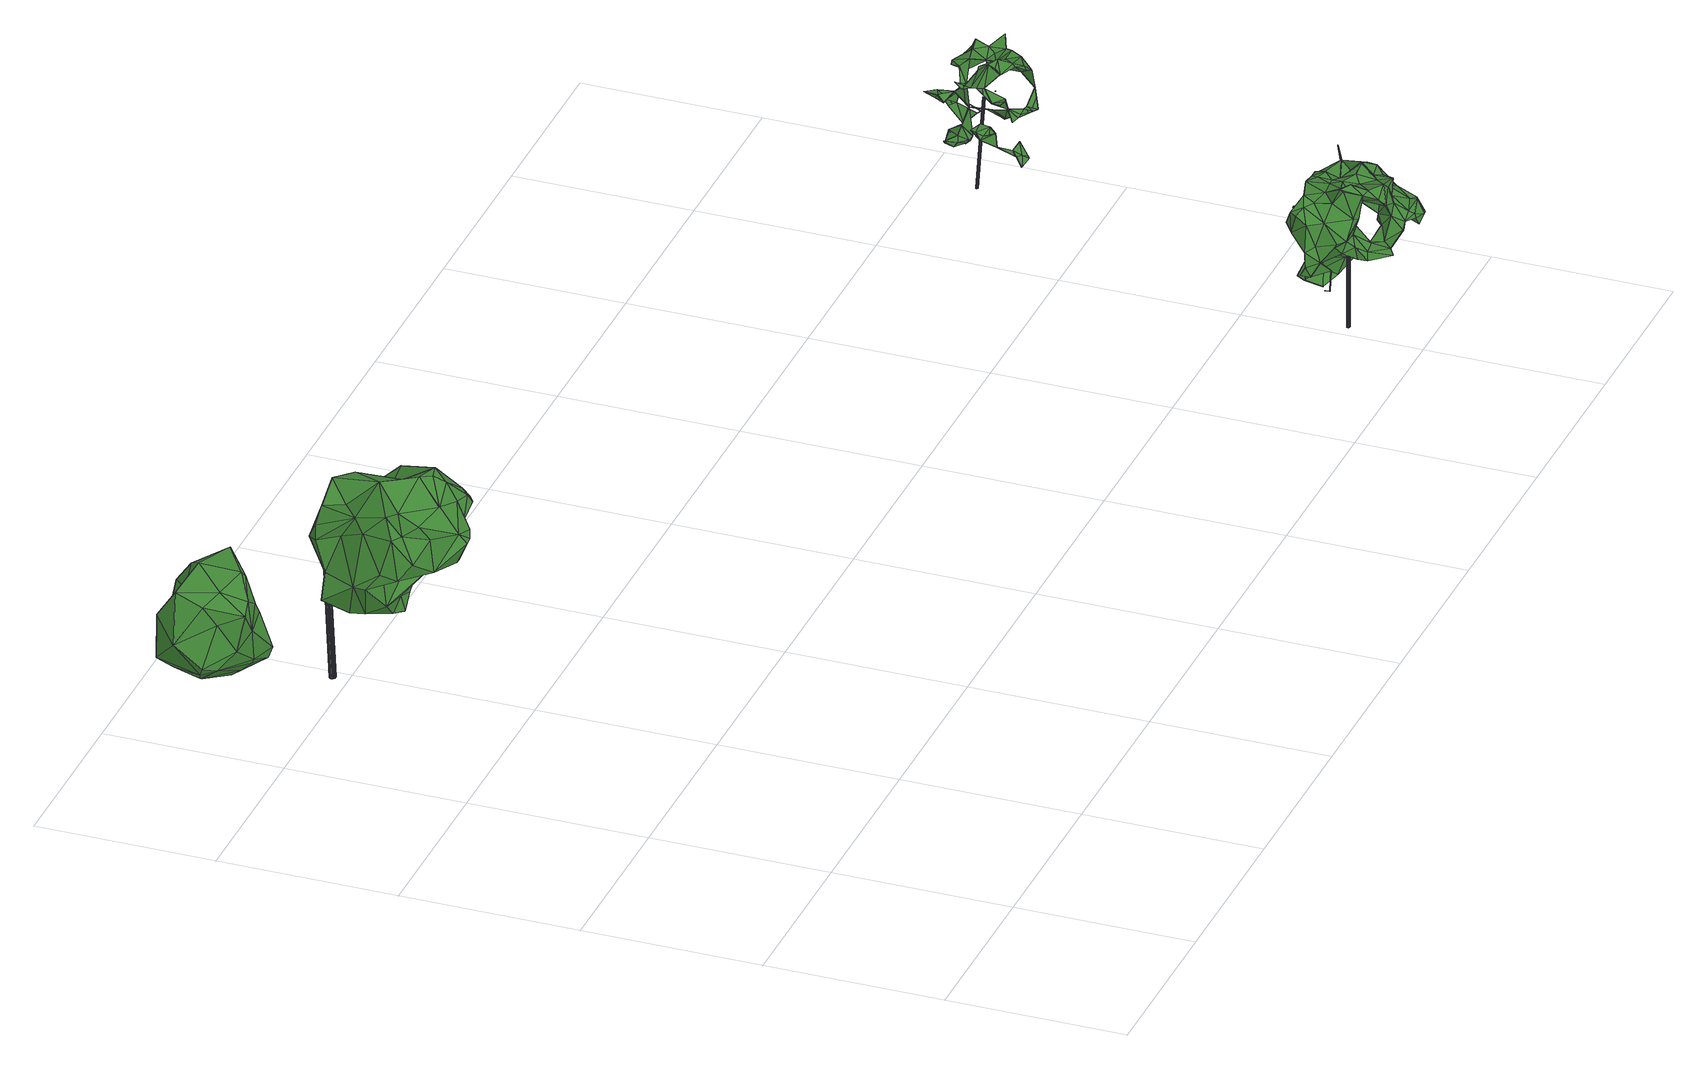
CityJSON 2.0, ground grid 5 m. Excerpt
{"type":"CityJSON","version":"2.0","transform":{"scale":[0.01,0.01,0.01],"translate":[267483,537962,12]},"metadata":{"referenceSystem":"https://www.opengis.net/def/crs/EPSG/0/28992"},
"CityObjects":{
"tree1":{"type":"SolitaryVegetationObject","attributes":{"gtid":545,"crown_width_m":6.35,"crown_median_z":15.93,"crown_r50_m":0.243,"crown_porosity":0.902,"trunk_H_m":3.21,"trunk_DBH_m":0.173,"trunk_radius_m":0.0864,"trunk_base_height_m":12.72,"original_gtid":"547"},"geometry":[{"type":"Solid","lod":"3","boundaries":[[[[0,1,2]],[[3,4,5]],[[6,7,8]],[[2,9,10]],[[11,12,13]],[[8,7,14]],[[15,16,17]],[[18,17,16]],[[7,6,19]],[[14,20,8]],[[21,22,23]],[[24,25,26]],[[27,28,29]],[[2,30,9]],[[31,9,32]],[[33,34,35]],[[36,37,38]],[[39,40,41]],[[11,13,42]],[[43,37,44]],[[45,19,6]],[[46,2,47]],[[48,2,46]],[[49,3,50]],[[51,52,28]],[[53,54,1]],[[47,1,54]],[[13,12,23]],[[55,56,57]],[[46,58,48]],[[2,1,47]],[[59,60,61]],[[18,62,63]],[[43,63,62]],[[25,42,64]],[[57,65,31]],[[14,65,20]],[[66,67,68]],[[56,20,65]],[[65,57,56]],[[18,69,70]],[[71,72,73]],[[38,49,36]],[[21,12,11]],[[8,20,56]],[[52,74,75]],[[52,75,76]],[[77,27,78]],[[24,79,80]],[[19,0,7]],[[81,82,83]],[[68,84,85]],[[3,85,84]],[[86,21,87]],[[82,88,83]],[[43,89,37]],[[41,40,90]],[[77,78,91]],[[43,62,89]],[[35,34,92]],[[13,93,94]],[[95,54,92]],[[96,97,89]],[[98,99,100]],[[101,102,103]],[[35,53,104]],[[105,106,107]],[[78,27,108]],[[94,64,42]],[[109,25,64]],[[107,110,105]],[[67,84,68]],[[44,73,43]],[[30,2,48]],[[111,5,4]],[[112,113,114]],[[112,115,116]],[[117,118,55]],[[119,104,120]],[[4,55,57]],[[121,42,24]],[[121,122,42]],[[9,30,48]],[[9,48,123]],[[123,48,58]],[[47,54,95]],[[81,124,82]],[[81,125,124]],[[126,41,87]],[[46,47,95]],[[40,39,127]],[[125,128,78]],[[91,78,128]],[[94,93,88]],[[129,22,21]],[[97,110,89]],[[29,130,25]],[[51,74,52]],[[109,64,94]],[[91,127,131]],[[27,29,132]],[[80,79,133]],[[108,27,132]],[[59,66,60]],[[122,87,11]],[[124,125,108]],[[108,125,78]],[[132,29,109]],[[29,25,109]],[[132,109,88]],[[83,88,93]],[[83,93,13]],[[74,131,75]],[[63,72,18]],[[13,94,42]],[[21,23,12]],[[102,34,103]],[[134,49,113]],[[134,113,116]],[[49,50,113]],[[92,54,35]],[[103,44,134]],[[101,103,134]],[[104,45,135]],[[53,1,136]],[[61,66,68]],[[100,137,105]],[[60,66,61]],[[3,5,50]],[[138,123,139]],[[140,102,101]],[[102,140,92]],[[92,140,95]],[[95,140,46]],[[88,82,132]],[[124,132,82]],[[124,108,132]],[[76,39,141]],[[13,23,83]],[[129,83,22]],[[129,81,83]],[[23,22,83]],[[52,25,130]],[[74,51,77]],[[27,77,51]],[[142,143,144]],[[145,143,142]],[[109,94,88]],[[105,137,146]],[[100,99,137]],[[45,53,136]],[[75,39,76]],[[131,39,75]],[[67,147,4]],[[98,148,99]],[[105,149,100]],[[130,29,28]],[[130,28,52]],[[35,104,33]],[[150,148,98]],[[14,31,65]],[[59,61,68]],[[77,131,74]],[[91,131,77]],[[76,26,52]],[[57,111,4]],[[96,151,97]],[[45,104,53]],[[116,101,134]],[[35,54,53]],[[144,152,142]],[[34,153,103]],[[3,84,4]],[[150,59,148]],[[6,152,135]],[[21,86,129]],[[44,103,71]],[[11,87,21]],[[18,72,69]],[[69,153,33]],[[97,151,149]],[[100,149,151]],[[42,25,24]],[[33,17,70]],[[33,70,69]],[[92,34,102]],[[126,122,121]],[[17,18,70]],[[127,39,131]],[[87,41,86]],[[91,128,127]],[[40,127,128]],[[122,126,87]],[[2,10,0]],[[7,0,10]],[[44,154,134]],[[73,72,63]],[[143,155,144]],[[105,97,149]],[[112,116,113]],[[44,71,73]],[[72,71,103]],[[14,10,31]],[[9,31,10]],[[104,135,120]],[[36,154,37]],[[146,106,105]],[[134,154,49]],[[49,154,36]],[[146,137,99]],[[86,90,129]],[[41,90,86]],[[76,141,133]],[[40,128,90]],[[128,125,90]],[[59,68,99]],[[38,3,49]],[[156,3,38]],[[156,38,106]],[[73,63,43]],[[123,115,139]],[[15,157,120]],[[98,155,150]],[[143,150,155]],[[46,115,58]],[[158,15,120]],[[159,160,116]],[[113,50,114]],[[136,1,0]],[[37,154,44]],[[45,0,19]],[[45,136,0]],[[126,121,161]],[[119,162,104]],[[33,104,162]],[[145,163,67]],[[67,4,84]],[[120,135,158]],[[152,158,135]],[[123,32,9]],[[8,118,6]],[[117,163,118]],[[24,26,79]],[[105,110,97]],[[119,120,157]],[[100,151,98]],[[68,85,99]],[[6,135,45]],[[96,16,164]],[[125,81,90]],[[129,90,81]],[[103,153,72]],[[69,72,153]],[[121,24,80]],[[121,80,161]],[[17,119,157]],[[15,17,157]],[[6,118,142]],[[6,142,152]],[[99,148,59]],[[56,118,8]],[[66,59,150]],[[144,165,152]],[[166,165,164]],[[152,165,166]],[[158,152,166]],[[38,37,167]],[[143,145,150]],[[158,16,15]],[[34,33,153]],[[118,163,142]],[[142,163,145]],[[118,56,55]],[[66,150,67]],[[145,67,150]],[[166,16,158]],[[166,164,16]],[[101,116,160]],[[51,28,27]],[[37,89,167]],[[165,144,155]],[[168,165,155]],[[14,7,10]],[[31,32,138]],[[31,138,57]],[[138,139,111]],[[146,99,85]],[[33,162,17]],[[119,17,162]],[[46,159,115]],[[116,115,159]],[[58,115,123]],[[161,141,41]],[[39,41,141]],[[67,169,147]],[[107,38,167]],[[38,107,106]],[[167,110,107]],[[167,89,110]],[[101,160,140]],[[46,140,160]],[[159,46,160]],[[117,169,163]],[[67,163,169]],[[170,171,112]],[[115,112,171]],[[117,55,169]],[[96,62,16]],[[18,16,62]],[[5,114,50]],[[170,114,5]],[[170,5,111]],[[170,112,114]],[[76,79,26]],[[52,26,25]],[[161,80,141]],[[141,80,133]],[[151,96,168]],[[164,168,96]],[[164,165,168]],[[168,155,151]],[[151,155,98]],[[32,123,138]],[[4,147,55]],[[55,147,169]],[[138,111,57]],[[76,133,79]],[[146,85,106]],[[106,85,156]],[[156,85,3]],[[42,172,11]],[[62,96,89]],[[122,172,42]],[[122,11,172]],[[126,161,41]],[[111,171,170]],[[115,171,139]],[[139,171,111]],[[173,174,175]],[[173,175,176]],[[176,175,177]],[[176,177,178]],[[175,174,179]],[[175,179,177]],[[177,179,180]],[[177,180,178]],[[179,174,181]],[[179,181,180]],[[180,181,182]],[[180,182,178]],[[181,174,183]],[[181,183,182]],[[182,183,184]],[[182,184,178]],[[183,174,185]],[[183,185,184]],[[184,185,186]],[[184,186,178]],[[185,174,187]],[[185,187,186]],[[186,187,188]],[[186,188,178]],[[187,174,189]],[[187,189,188]],[[188,189,190]],[[188,190,178]],[[189,174,191]],[[189,191,190]],[[190,191,192]],[[190,192,178]],[[191,174,193]],[[191,193,192]],[[192,193,194]],[[192,194,178]],[[193,174,195]],[[193,195,194]],[[194,195,196]],[[194,196,178]],[[195,174,197]],[[195,197,196]],[[196,197,198]],[[196,198,178]],[[197,174,199]],[[197,199,198]],[[198,199,200]],[[198,200,178]],[[199,174,201]],[[199,201,200]],[[200,201,202]],[[200,202,178]],[[201,174,203]],[[201,203,202]],[[202,203,204]],[[202,204,178]],[[203,174,205]],[[203,205,204]],[[204,205,206]],[[204,206,178]],[[205,174,207]],[[205,207,206]],[[206,207,208]],[[206,208,178]],[[207,174,209]],[[207,209,208]],[[208,209,210]],[[208,210,178]],[[209,174,211]],[[209,211,210]],[[210,211,212]],[[210,212,178]],[[211,174,213]],[[211,213,212]],[[212,213,214]],[[212,214,178]],[[213,174,215]],[[213,215,214]],[[214,215,216]],[[214,216,178]],[[215,174,217]],[[215,217,216]],[[216,217,218]],[[216,218,178]],[[217,174,219]],[[217,219,218]],[[218,219,220]],[[218,220,178]],[[219,174,221]],[[219,221,220]],[[220,221,222]],[[220,222,178]],[[221,174,173]],[[221,173,222]],[[222,173,176]],[[222,176,178]]]]}]},
"tree2":{"type":"SolitaryVegetationObject","attributes":{"gtid":612,"crown_width_m":3.33,"crown_median_z":16.33,"crown_r50_m":0.169,"crown_porosity":0.94,"trunk_H_m":3.18,"trunk_DBH_m":0.0846,"trunk_radius_m":0.0423,"trunk_base_height_m":13.15,"original_gtid":"614"},"geometry":[{"type":"Solid","lod":"3","boundaries":[[[[223,224,225]],[[226,227,228]],[[229,230,231]],[[232,233,234]],[[235,236,237]],[[238,239,240]],[[239,238,241]],[[242,243,244]],[[245,246,247]],[[248,249,250]],[[251,252,253]],[[254,255,248]],[[256,257,258]],[[259,260,261]],[[262,263,264]],[[265,266,237]],[[267,258,257]],[[239,241,268]],[[269,248,250]],[[270,271,272]],[[273,274,275]],[[231,276,277]],[[278,279,280]],[[281,280,279]],[[282,283,284]],[[285,286,245]],[[287,288,289]],[[290,291,292]],[[287,293,277]],[[294,285,245]],[[295,296,297]],[[239,298,240]],[[299,300,301]],[[302,303,304]],[[305,306,307]],[[308,309,271]],[[278,296,295]],[[270,310,271]],[[311,248,269]],[[312,313,314]],[[261,315,259]],[[316,317,318]],[[318,317,319]],[[320,321,274]],[[320,274,322]],[[323,324,325]],[[326,270,327]],[[300,299,328]],[[329,330,331]],[[332,251,253]],[[245,247,294]],[[261,294,315]],[[265,237,333]],[[334,335,336]],[[244,337,338]],[[339,340,341]],[[261,260,285]],[[294,261,285]],[[237,236,302]],[[236,262,255]],[[342,343,274]],[[315,294,247]],[[344,345,346]],[[347,348,331]],[[259,315,349]],[[240,298,350]],[[240,350,351]],[[352,353,354]],[[289,355,287]],[[244,356,345]],[[244,345,357]],[[358,359,360]],[[361,360,359]],[[285,362,286]],[[363,364,365]],[[298,366,350]],[[367,314,313]],[[368,308,310]],[[310,308,271]],[[369,333,370]],[[371,372,373]],[[374,375,376]],[[254,341,377]],[[316,378,331]],[[295,379,279]],[[295,279,278]],[[268,380,381]],[[268,381,239]],[[382,291,290]],[[259,349,383]],[[260,259,383]],[[240,351,384]],[[320,373,321]],[[336,365,385]],[[290,344,379]],[[351,350,386]],[[387,388,389]],[[340,390,341]],[[358,334,336]],[[391,392,393]],[[394,377,341]],[[320,273,373]],[[274,343,322]],[[395,326,327]],[[298,239,381]],[[283,396,352]],[[246,346,247]],[[344,346,246]],[[397,398,278]],[[399,378,238]],[[241,238,378]],[[321,373,400]],[[255,249,248]],[[401,402,332]],[[313,402,401]],[[229,231,277]],[[273,320,274]],[[305,386,347]],[[403,404,405]],[[281,279,379]],[[342,322,343]],[[256,325,257]],[[309,272,271]],[[382,379,295]],[[269,250,246]],[[399,306,347]],[[406,403,407]],[[254,311,341]],[[360,335,408]],[[409,335,360]],[[246,245,286]],[[367,410,411]],[[412,413,414]],[[345,344,357]],[[358,400,334]],[[247,346,315]],[[355,398,415]],[[293,355,415]],[[376,312,374]],[[314,390,312]],[[312,390,416]],[[327,410,401]],[[321,275,274]],[[415,417,293]],[[418,293,417]],[[264,363,228]],[[254,377,303]],[[232,419,420]],[[352,354,258]],[[256,258,354]],[[339,362,340]],[[227,421,262]],[[342,274,320]],[[342,320,322]],[[379,344,281]],[[338,243,422]],[[423,323,424]],[[425,424,323]],[[355,296,398]],[[283,282,396]],[[352,229,406]],[[388,426,427]],[[324,257,325]],[[328,299,428]],[[388,387,426]],[[403,429,407]],[[289,292,382]],[[289,290,292]],[[368,310,326]],[[326,310,270]],[[282,277,396]],[[430,231,230]],[[232,431,432]],[[286,269,246]],[[412,425,413]],[[258,229,352]],[[269,286,339]],[[277,293,418]],[[277,418,396]],[[406,433,284]],[[406,277,403]],[[273,275,408]],[[400,434,321]],[[373,372,400]],[[290,379,382]],[[387,397,280]],[[313,312,435]],[[283,352,406]],[[283,406,284]],[[229,277,406]],[[358,360,408]],[[436,303,377]],[[309,437,324]],[[360,437,308]],[[438,412,414]],[[292,380,439]],[[397,389,415]],[[287,355,293]],[[227,440,421]],[[413,325,354]],[[267,336,258]],[[318,441,442]],[[348,329,331]],[[408,391,393]],[[330,329,443]],[[330,443,223]],[[326,395,234]],[[440,444,421]],[[370,303,436]],[[430,230,364]],[[309,423,369]],[[244,338,431]],[[431,376,244]],[[428,405,328]],[[339,286,362]],[[264,288,364]],[[289,288,264]],[[396,353,352]],[[284,433,282]],[[408,335,391]],[[334,391,335]],[[366,386,350]],[[334,400,392]],[[281,246,445]],[[426,446,447]],[[327,270,410]],[[387,389,397]],[[236,438,262]],[[268,319,317]],[[381,380,225]],[[248,311,254]],[[241,378,319]],[[427,426,289]],[[290,289,426]],[[419,234,395]],[[402,419,395]],[[302,304,237]],[[311,269,339]],[[311,339,341]],[[258,336,385]],[[230,385,365]],[[250,249,448]],[[361,437,360]],[[292,225,380]],[[254,302,255]],[[236,255,302]],[[250,445,246]],[[319,316,372]],[[268,449,380]],[[372,316,450]],[[349,315,346]],[[349,346,345]],[[355,297,296]],[[331,378,399]],[[351,307,306]],[[374,312,416]],[[399,347,331]],[[306,305,347]],[[296,278,398]],[[397,415,398]],[[280,446,387]],[[407,282,433]],[[451,299,301]],[[407,429,277]],[[257,361,267]],[[234,419,232]],[[432,422,421]],[[338,422,432]],[[355,289,297]],[[326,233,368]],[[234,233,326]],[[318,450,316]],[[416,340,374]],[[420,431,232]],[[414,418,417]],[[414,417,438]],[[430,364,231]],[[402,313,435]],[[402,435,419]],[[281,445,280]],[[403,277,452]],[[277,429,452]],[[420,419,435]],[[448,453,262]],[[446,280,445]],[[420,376,431]],[[404,451,405]],[[225,292,223]],[[401,332,454]],[[319,372,441]],[[433,406,407]],[[451,428,299]],[[251,395,252]],[[455,348,347]],[[265,333,423]],[[388,263,262]],[[394,390,314]],[[395,327,252]],[[438,388,262]],[[250,447,446]],[[432,444,232]],[[253,252,327]],[[242,422,243]],[[340,362,374]],[[369,370,456]],[[270,456,410]],[[260,374,362]],[[278,280,397]],[[401,454,327]],[[308,437,309]],[[324,437,361]],[[316,457,317]],[[457,316,223]],[[223,291,457]],[[335,409,363]],[[364,363,264]],[[262,453,249]],[[370,436,456]],[[369,272,309]],[[456,272,369]],[[456,270,272]],[[281,344,246]],[[265,423,266]],[[446,445,250]],[[410,456,436]],[[251,332,395]],[[402,395,332]],[[237,266,235]],[[376,435,312]],[[420,435,376]],[[370,304,303]],[[344,447,357]],[[241,319,268]],[[421,448,262]],[[317,449,268]],[[381,225,458]],[[225,455,458]],[[381,366,298]],[[381,458,366]],[[448,242,357]],[[455,329,348]],[[262,249,255]],[[335,363,365]],[[335,365,336]],[[455,386,458]],[[382,439,291]],[[292,439,382]],[[366,458,386]],[[316,319,378]],[[410,436,411]],[[333,237,304]],[[333,304,370]],[[412,459,425]],[[235,425,459]],[[394,341,390]],[[411,394,367]],[[314,367,394]],[[408,434,358]],[[369,423,333]],[[226,228,460]],[[226,460,227]],[[238,384,399]],[[416,390,340]],[[227,262,264]],[[364,230,365]],[[236,412,438]],[[426,387,446]],[[323,423,324]],[[324,423,309]],[[443,225,224]],[[443,224,223]],[[407,277,282]],[[371,373,393]],[[393,392,372]],[[372,392,400]],[[393,450,371]],[[393,372,450]],[[408,393,273]],[[260,375,374]],[[383,375,260]],[[427,263,388]],[[345,356,349]],[[404,452,429]],[[403,452,404]],[[254,303,302]],[[267,361,359]],[[461,232,444]],[[461,444,233]],[[461,233,232]],[[257,324,361]],[[438,389,388]],[[338,432,431]],[[409,444,440]],[[432,421,444]],[[260,362,285]],[[258,385,229]],[[253,454,332]],[[441,318,319]],[[295,297,382]],[[382,297,289]],[[457,439,462]],[[380,462,439]],[[380,457,462]],[[363,460,228]],[[450,318,442]],[[227,460,440]],[[323,413,425]],[[292,291,223]],[[396,463,353]],[[418,463,396]],[[414,463,418]],[[353,463,413]],[[353,413,354]],[[414,413,463]],[[429,405,428]],[[403,405,429]],[[376,356,244]],[[375,356,376]],[[427,264,263]],[[337,243,338]],[[244,243,337]],[[349,356,383]],[[375,383,356]],[[448,447,250]],[[236,459,412]],[[236,235,459]],[[228,227,264]],[[327,454,253]],[[317,380,449]],[[317,457,380]],[[444,409,464]],[[444,464,233]],[[368,233,464]],[[360,464,409]],[[368,464,308]],[[308,464,360]],[[451,429,428]],[[404,429,451]],[[364,288,276]],[[364,276,231]],[[436,377,411]],[[394,411,377]],[[328,405,300]],[[300,405,301]],[[301,405,451]],[[357,447,448]],[[426,447,290]],[[344,290,447]],[[273,393,373]],[[264,427,289]],[[316,330,223]],[[225,443,455]],[[329,455,443]],[[321,434,275]],[[330,316,331]],[[275,434,408]],[[391,334,392]],[[358,434,400]],[[371,442,372]],[[441,372,442]],[[450,442,371]],[[256,354,325]],[[347,386,455]],[[267,359,336]],[[358,336,359]],[[440,460,409]],[[363,409,460]],[[230,229,385]],[[323,325,413]],[[351,386,307]],[[305,307,386]],[[357,242,244]],[[417,389,438]],[[417,415,389]],[[421,242,448]],[[422,242,421]],[[401,465,367]],[[401,367,313]],[[410,367,465]],[[410,465,401]],[[448,249,453]],[[423,424,266]],[[235,266,425]],[[425,266,424]],[[287,276,288]],[[277,276,287]],[[240,384,238]],[[306,384,351]],[[399,384,306]],[[291,439,457]],[[466,467,468]],[[466,468,469]],[[469,468,470]],[[469,470,471]],[[468,467,472]],[[468,472,470]],[[470,472,473]],[[470,473,471]],[[472,467,474]],[[472,474,473]],[[473,474,475]],[[473,475,471]],[[474,467,476]],[[474,476,475]],[[475,476,477]],[[475,477,471]],[[476,467,478]],[[476,478,477]],[[477,478,479]],[[477,479,471]],[[478,467,480]],[[478,480,479]],[[479,480,481]],[[479,481,471]],[[480,467,482]],[[480,482,481]],[[481,482,483]],[[481,483,471]],[[482,467,484]],[[482,484,483]],[[483,484,485]],[[483,485,471]],[[484,467,486]],[[484,486,485]],[[485,486,487]],[[485,487,471]],[[486,467,488]],[[486,488,487]],[[487,488,489]],[[487,489,471]],[[488,467,490]],[[488,490,489]],[[489,490,491]],[[489,491,471]],[[490,467,492]],[[490,492,491]],[[491,492,493]],[[491,493,471]],[[492,467,494]],[[492,494,493]],[[493,494,495]],[[493,495,471]],[[494,467,496]],[[494,496,495]],[[495,496,497]],[[495,497,471]],[[496,467,498]],[[496,498,497]],[[497,498,499]],[[497,499,471]],[[498,467,500]],[[498,500,499]],[[499,500,501]],[[499,501,471]],[[500,467,502]],[[500,502,501]],[[501,502,503]],[[501,503,471]],[[502,467,504]],[[502,504,503]],[[503,504,505]],[[503,505,471]],[[504,467,506]],[[504,506,505]],[[505,506,507]],[[505,507,471]],[[506,467,508]],[[506,508,507]],[[507,508,509]],[[507,509,471]],[[508,467,510]],[[508,510,509]],[[509,510,511]],[[509,511,471]],[[510,467,512]],[[510,512,511]],[[511,512,513]],[[511,513,471]],[[512,467,514]],[[512,514,513]],[[513,514,515]],[[513,515,471]],[[514,467,466]],[[514,466,515]],[[515,466,469]],[[515,469,471]]]]}]},
"tree3":{"type":"SolitaryVegetationObject","attributes":{"gtid":615,"crown_width_m":2.68,"crown_median_z":15.64,"crown_r50_m":0.148,"crown_porosity":0.955,"trunk_H_m":2.68,"trunk_DBH_m":0.059,"trunk_radius_m":0.0295,"trunk_base_height_m":12.96,"original_gtid":"617"},"geometry":[{"type":"MultiSurface","lod":"3","boundaries":[[[516,517,518]],[[519,520,521]],[[522,523,524]],[[525,526,527]],[[528,529,530]],[[531,532,533]],[[534,535,536]],[[537,538,539]],[[540,541,542]],[[529,543,530]],[[544,545,546]],[[527,547,548]],[[549,550,551]],[[552,553,549]],[[554,555,556]],[[557,558,559]],[[557,559,560]],[[561,562,563]],[[561,563,564]],[[557,530,558]],[[565,566,567]],[[568,569,570]],[[543,571,559]],[[572,540,573]],[[527,574,575]],[[574,576,577]],[[578,579,580]],[[529,571,543]],[[581,582,583]],[[584,585,586]],[[587,586,588]],[[540,572,527]],[[589,590,591]],[[526,547,540]],[[530,543,558]],[[537,592,538]],[[534,593,594]],[[595,596,597]],[[576,517,516]],[[576,516,598]],[[599,600,601]],[[599,601,602]],[[603,559,604]],[[533,605,606]],[[607,608,609]],[[606,531,533]],[[610,611,612]],[[613,614,615]],[[616,617,597]],[[618,619,620]],[[621,618,620]],[[618,621,619]],[[533,593,605]],[[622,623,624]],[[625,626,518]],[[627,539,538]],[[628,629,587]],[[630,631,579]],[[632,581,583]],[[560,633,634]],[[628,587,588]],[[530,634,528]],[[635,610,636]],[[527,575,525]],[[519,637,638]],[[639,640,575]],[[641,574,577]],[[560,634,557]],[[557,634,530]],[[642,641,614]],[[587,583,582]],[[581,632,643]],[[543,559,558]],[[560,559,603]],[[644,645,590]],[[572,547,527]],[[589,591,646]],[[575,642,639]],[[647,563,562]],[[519,521,517]],[[648,649,650]],[[651,629,628]],[[553,568,550]],[[604,652,653]],[[650,603,654]],[[655,610,635]],[[656,654,657]],[[656,658,659]],[[590,645,591]],[[574,660,576]],[[661,564,532]],[[650,662,648]],[[641,642,574]],[[663,571,528]],[[582,584,586]],[[626,625,521]],[[531,664,532]],[[589,646,665]],[[666,667,668]],[[669,668,667]],[[670,579,539]],[[671,552,672]],[[528,571,529]],[[673,664,674]],[[609,675,664]],[[609,664,531]],[[624,676,677]],[[677,613,615]],[[528,633,663]],[[634,633,528]],[[678,547,572]],[[679,617,616]],[[589,680,681]],[[574,642,575]],[[552,549,672]],[[542,573,540]],[[677,622,624]],[[682,583,683]],[[682,632,583]],[[532,684,661]],[[537,578,592]],[[626,637,518]],[[641,615,614]],[[685,655,635]],[[660,613,655]],[[660,655,685]],[[686,573,542]],[[638,687,688]],[[689,568,570]],[[550,690,551]],[[599,691,600]],[[525,574,548]],[[587,683,583]],[[652,649,658]],[[692,570,569]],[[669,568,668]],[[688,693,591]],[[688,572,693]],[[553,552,694]],[[606,695,531]],[[537,539,579]],[[579,578,537]],[[517,521,518]],[[536,535,591]],[[544,555,545]],[[550,549,553]],[[675,696,664]],[[607,611,697]],[[594,646,698]],[[541,699,565]],[[654,662,650]],[[700,540,547]],[[545,701,639]],[[639,546,640]],[[521,520,638]],[[638,637,521]],[[702,703,640]],[[581,704,582]],[[669,667,666]],[[669,666,569]],[[556,555,544]],[[544,554,556]],[[705,706,630]],[[705,707,706]],[[580,708,578]],[[709,701,545]],[[542,600,691]],[[630,693,631]],[[584,704,702]],[[656,659,710]],[[695,609,531]],[[518,521,625]],[[549,551,672]],[[711,643,712]],[[642,713,703]],[[639,642,703]],[[694,666,553]],[[651,704,712]],[[597,698,595]],[[675,609,608]],[[595,698,646]],[[658,656,714]],[[603,715,560]],[[560,715,716]],[[604,654,603]],[[574,614,660]],[[626,521,637]],[[649,652,650]],[[715,650,652]],[[580,590,717]],[[661,684,673]],[[718,719,720]],[[559,716,604]],[[698,721,594]],[[688,519,638]],[[550,568,524]],[[550,524,522]],[[722,723,671]],[[649,648,658]],[[601,600,699]],[[716,715,604]],[[612,607,724]],[[697,608,607]],[[542,691,686]],[[609,725,607]],[[587,629,683]],[[629,682,683]],[[726,591,535]],[[726,535,519]],[[726,519,591]],[[545,727,728]],[[644,590,729]],[[619,621,620]],[[647,722,563]],[[592,551,690]],[[729,579,631]],[[722,647,723]],[[534,721,535]],[[698,535,721]],[[534,594,721]],[[519,517,637]],[[644,692,730]],[[659,658,648]],[[695,696,609]],[[701,546,639]],[[581,643,711]],[[722,671,672]],[[612,731,732]],[[678,733,734]],[[540,527,526]],[[575,640,713]],[[601,700,735]],[[546,639,703]],[[519,688,591]],[[545,639,546]],[[720,736,718]],[[720,737,736]],[[719,718,736]],[[678,734,547]],[[657,654,653]],[[604,653,654]],[[523,555,554]],[[578,708,592]],[[551,592,708]],[[725,609,696]],[[593,534,605]],[[534,536,605]],[[644,738,739]],[[730,738,644]],[[695,664,696]],[[695,674,664]],[[730,740,738]],[[628,741,742]],[[516,732,743]],[[677,615,622]],[[622,615,641]],[[736,720,719]],[[569,694,671]],[[671,694,552]],[[702,742,741]],[[702,640,742]],[[616,596,744]],[[597,596,616]],[[657,714,656]],[[692,644,570]],[[612,732,610]],[[725,598,731]],[[641,623,622]],[[614,613,660]],[[527,548,574]],[[674,695,745]],[[717,672,708]],[[551,708,672]],[[526,548,547]],[[546,702,704]],[[633,716,663]],[[602,601,735]],[[571,716,559]],[[663,716,571]],[[560,716,633]],[[717,708,580]],[[703,713,640]],[[595,746,693]],[[591,693,746]],[[733,670,573]],[[677,623,641]],[[624,623,676]],[[623,677,676]],[[689,627,568]],[[568,627,524]],[[644,627,689]],[[570,644,689]],[[555,727,545]],[[637,517,747]],[[747,518,637]],[[636,732,747]],[[613,677,577]],[[523,728,524]],[[536,739,745]],[[536,745,695]],[[584,582,704]],[[598,748,655]],[[598,655,576]],[[579,729,580]],[[741,588,585]],[[586,585,588]],[[525,575,713]],[[574,525,614]],[[614,525,713]],[[729,631,539]],[[732,731,743]],[[711,712,704]],[[715,652,604]],[[651,548,526]],[[651,525,548]],[[651,628,525]],[[693,596,595]],[[564,749,532]],[[651,526,742]],[[526,525,742]],[[564,681,749]],[[740,745,739]],[[638,597,617]],[[646,746,595]],[[682,643,632]],[[664,684,532]],[[628,742,525]],[[524,728,522]],[[627,538,524]],[[688,687,572]],[[699,566,565]],[[554,709,545]],[[554,545,523]],[[699,600,750]],[[699,750,566]],[[600,542,750]],[[709,554,544]],[[566,750,567]],[[542,567,750]],[[523,545,728]],[[519,535,520]],[[612,611,607]],[[738,740,739]],[[640,546,742]],[[536,591,739]],[[562,723,647]],[[674,740,730]],[[590,589,681]],[[699,541,601]],[[700,601,541]],[[700,541,540]],[[565,567,541]],[[541,567,542]],[[591,645,739]],[[597,751,698]],[[520,698,751]],[[650,715,603]],[[568,669,569]],[[705,678,572]],[[642,614,713]],[[712,643,682]],[[747,635,636]],[[747,685,635]],[[703,702,546]],[[740,674,745]],[[655,748,697]],[[731,598,743]],[[704,651,742]],[[564,673,561]],[[564,661,673]],[[598,725,748]],[[747,516,518]],[[524,690,550]],[[538,690,524]],[[516,743,598]],[[659,662,710]],[[656,662,654]],[[710,662,656]],[[648,662,659]],[[580,729,590]],[[572,573,670]],[[741,628,588]],[[636,610,732]],[[576,660,747]],[[576,747,517]],[[728,727,522]],[[685,747,660]],[[607,725,731]],[[705,687,638]],[[607,731,724]],[[612,724,731]],[[563,752,681]],[[749,665,594]],[[700,547,735]],[[675,608,696]],[[520,751,638]],[[638,751,597]],[[670,539,631]],[[670,631,572]],[[693,572,631]],[[722,717,590]],[[672,717,722]],[[747,732,516]],[[694,569,666]],[[553,666,668]],[[568,553,668]],[[651,712,629]],[[629,712,682]],[[613,577,655]],[[587,582,586]],[[655,577,576]],[[641,577,677]],[[671,723,569]],[[705,572,687]],[[674,730,561]],[[674,561,673]],[[692,561,730]],[[564,563,681]],[[665,680,589]],[[749,680,665]],[[681,680,749]],[[678,705,733]],[[630,733,705]],[[646,594,665]],[[630,670,733]],[[630,579,670]],[[749,593,532]],[[749,594,593]],[[533,532,593]],[[695,605,536]],[[606,605,695]],[[538,592,690]],[[569,723,692]],[[733,573,734]],[[547,734,735]],[[734,691,599]],[[544,546,709]],[[701,709,546]],[[520,535,698]],[[561,723,562]],[[705,638,707]],[[692,723,561]],[[664,673,684]],[[696,748,725]],[[608,697,748]],[[696,608,748]],[[591,746,646]],[[734,599,602]],[[602,735,734]],[[653,658,714]],[[653,714,657]],[[523,727,555]],[[522,727,523]],[[739,645,644]],[[590,681,752]],[[590,752,722]],[[563,722,752]],[[644,729,539]],[[644,539,627]],[[652,658,653]],[[584,702,585]],[[711,704,581]],[[741,585,702]],[[691,573,686]],[[693,706,596]],[[693,630,706]],[[691,734,573]],[[707,679,706]],[[706,679,616]],[[744,596,706]],[[697,611,655]],[[616,744,706]],[[655,611,610]],[[707,617,679]],[[638,617,707]],[[742,546,704]],[[753,754,755]],[[753,755,756]],[[756,755,757]],[[756,757,758]],[[755,754,759]],[[755,759,757]],[[757,759,760]],[[757,760,758]],[[759,754,761]],[[759,761,760]],[[760,761,762]],[[760,762,758]],[[761,754,763]],[[761,763,762]],[[762,763,764]],[[762,764,758]],[[763,754,765]],[[763,765,764]],[[764,765,766]],[[764,766,758]],[[765,754,767]],[[765,767,766]],[[766,767,768]],[[766,768,758]],[[768,767,769]],[[768,769,758]],[[767,754,770]],[[767,770,769]],[[769,770,771]],[[769,771,758]],[[770,754,772]],[[770,772,771]],[[771,772,773]],[[771,773,758]],[[772,754,774]],[[772,774,773]],[[773,774,775]],[[773,775,758]],[[775,774,776]],[[775,776,758]],[[774,754,777]],[[774,777,776]],[[776,777,778]],[[776,778,758]],[[777,754,779]],[[777,779,778]],[[778,779,780]],[[778,780,758]],[[779,754,781]],[[779,781,780]],[[780,781,782]],[[780,782,758]],[[781,754,783]],[[781,783,782]],[[782,783,784]],[[782,784,758]],[[783,754,785]],[[783,785,784]],[[784,785,786]],[[784,786,758]],[[785,754,787]],[[785,787,786]],[[786,787,788]],[[786,788,758]],[[787,754,753]],[[787,753,788]],[[788,753,756]],[[788,756,758]]]}]}
},
"vertices":[
[650,1817,531],[548,1836,522],[620,1754,478],[670,1915,281],[750,1935,314],[671,1913,281],[744,1864,586],[719,1825,565],[799,1811,506],[685,1747,458],[719,1795,513],[226,2240,183],[207,2222,191],[118,2269,218],[776,1787,503],[587,2062,577],[549,2026,475],[504,2086,560],[481,2111,477],[703,1855,585],[790,1786,491],[252,2138,235],[203,2164,241],[198,2191,217],[303,2339,283],[200,2383,300],[280,2355,384],[82,2330,483],[145,2364,414],[98,2386,398],[634,1729,463],[711,1772,469],[686,1788,446],[455,1976,573],[434,1947,543],[440,1886,602],[494,1963,290],[480,2005,316],[559,1953,305],[316,2253,439],[228,2165,404],[278,2172,351],[221,2365,221],[452,2041,347],[462,1993,282],[669,1880,597],[502,1777,425],[500,1787,522],[628,1733,450],[570,1920,237],[604,1895,228],[151,2329,459],[224,2380,433],[543,1891,554],[438,1841,554],[807,1868,402],[821,1841,441],[783,1845,396],[635,1763,384],[870,2092,270],[874,2089,264],[873,2089,262],[524,2059,423],[440,2053,404],[100,2374,264],[787,1778,479],[845,2055,281],[796,2026,327],[813,2052,285],[430,2074,501],[467,2088,522],[402,2048,341],[438,2052,404],[404,2049,339],[215,2335,497],[278,2346,456],[285,2355,445],[182,2303,522],[127,2225,481],[333,2371,376],[327,2351,364],[119,2175,318],[51,2244,288],[83,2213,273],[745,1953,314],[721,2013,323],[248,2124,272],[302,2185,231],[68,2256,259],[550,2056,399],[171,2151,356],[204,2194,506],[420,1863,545],[108,2271,224],[105,2342,246],[432,1809,479],[590,2063,393],[608,2107,341],[702,2121,357],[757,2096,323],[660,2150,332],[405,1929,396],[408,1891,445],[405,1962,396],[571,1953,620],[623,2113,312],[663,2039,324],[629,2061,342],[80,2254,454],[81,2381,279],[608,2105,339],[680,1889,318],[589,1901,281],[568,1913,238],[603,1894,230],[601,1830,366],[488,1901,304],[711,1942,439],[804,1949,494],[571,2082,607],[613,2034,610],[302,2337,284],[333,2265,210],[650,1765,382],[93,2219,400],[126,2154,423],[334,2234,278],[211,2184,492],[168,2161,443],[201,2157,254],[146,2364,412],[284,2255,523],[30,2315,357],[334,2369,377],[472,1955,281],[661,1923,584],[649,1819,529],[653,2134,322],[702,1824,431],[655,1798,383],[413,1845,434],[293,2299,389],[806,1981,533],[826,2044,463],[779,2044,484],[829,2038,462],[689,2066,324],[736,1973,334],[758,2097,325],[622,2119,333],[778,2079,344],[686,2117,358],[720,1981,511],[458,2015,510],[476,1979,281],[719,2081,375],[670,2026,334],[571,2082,605],[604,2027,569],[582,1879,388],[479,1908,396],[293,2301,328],[529,2028,561],[828,2010,461],[591,2038,408],[731,2032,451],[635,1965,481],[561,2002,368],[700,2083,368],[710,1969,393],[623,1889,276],[619,1872,329],[227,2278,267],[484,2045,72],[475,2045,72],[483,2047,72],[478,2058,393],[478,2060,393],[469,2058,393],[483,2049,72],[477,2062,393],[481,2051,72],[476,2064,393],[480,2052,72],[474,2066,393],[478,2053,72],[472,2066,393],[475,2054,72],[470,2067,393],[473,2053,72],[467,2067,392],[471,2053,72],[465,2066,392],[469,2051,72],[463,2065,392],[468,2050,72],[462,2063,393],[467,2048,72],[461,2061,393],[466,2045,72],[461,2059,393],[467,2043,72],[461,2056,393],[467,2041,72],[462,2054,393],[469,2039,72],[463,2052,393],[470,2038,72],[465,2051,393],[472,2037,72],[467,2050,393],[475,2036,72],[469,2050,393],[477,2037,72],[471,2050,393],[479,2037,72],[473,2051,393],[481,2039,72],[475,2052,393],[482,2040,72],[477,2054,393],[483,2042,72],[477,2056,393],
[3013,185,333],[3021,196,323],[3013,216,298],[2915,216,512],[2962,177,516],[2903,212,468],[2851,262,404],[2874,273,470],[2858,241,411],[3085,233,438],[3072,275,475],[3096,276,464],[2897,188,569],[2938,142,537],[2931,172,569],[2994,271,265],[3013,237,242],[2984,267,222],[3019,265,293],[3018,128,445],[3050,106,484],[3087,117,438],[3044,38,449],[3003,50,445],[3042,35,436],[2976,92,498],[2976,94,497],[3001,87,455],[3145,288,543],[3135,284,549],[3135,284,551],[3010,111,538],[2967,108,517],[2857,295,489],[2874,317,488],[2871,312,430],[3101,40,412],[3124,63,448],[3090,27,431],[2978,166,499],[2951,165,438],[2923,192,441],[2929,192,546],[2899,189,569],[2909,340,434],[3034,228,286],[3029,91,477],[3036,280,528],[3010,309,523],[3002,289,529],[3020,343,391],[3030,356,389],[3019,343,391],[2863,184,426],[2830,217,382],[2918,50,390],[2938,65,395],[2938,65,397],[2988,48,427],[2813,238,344],[2822,256,364],[2820,269,339],[3100,53,458],[3037,53,456],[2852,167,409],[2885,178,429],[2920,165,383],[2981,135,366],[3004,164,334],[3004,164,332],[2852,166,408],[3079,25,432],[2948,98,379],[2899,113,371],[2929,137,388],[2984,265,221],[2875,221,272],[2875,222,273],[2876,221,273],[2968,138,538],[3019,180,520],[2962,195,536],[2920,312,274],[2920,314,274],[2920,313,273],[3010,310,510],[2953,304,539],[3051,314,512],[3035,108,518],[3126,173,521],[3120,197,527],[3107,165,532],[3059,32,410],[2987,255,333],[3022,197,324],[3061,242,364],[3011,254,318],[3030,356,388],[3002,343,382],[3049,375,394],[2908,263,509],[2905,291,526],[2885,283,504],[3062,309,507],[3102,262,530],[2874,221,273],[2939,247,327],[2976,254,333],[2952,282,335],[3146,287,543],[2954,208,538],[2957,309,430],[2964,288,456],[2918,305,432],[3063,116,501],[3070,178,472],[3050,104,485],[3063,115,502],[3054,102,535],[3051,374,394],[3050,373,397],[2999,97,403],[3052,123,409],[3059,88,434],[2947,304,301],[2938,248,327],[3087,97,415],[2952,255,234],[2948,306,246],[2834,262,400],[2856,241,411],[2849,263,473],[2890,137,376],[3089,117,438],[3038,139,411],[2957,311,430],[2918,306,432],[2965,293,456],[2903,301,461],[3099,73,455],[2916,243,479],[2894,216,446],[2903,290,461],[2952,255,236],[3074,197,553],[3045,311,502],[2984,249,528],[2981,213,542],[3045,268,380],[3045,267,379],[3006,341,381],[3120,117,474],[3115,105,453],[3113,150,461],[3044,142,527],[2981,271,302],[2989,87,367],[3036,197,294],[3012,236,242],[2981,134,365],[3118,88,442],[2949,305,247],[2871,310,430],[2948,304,247],[2944,120,398],[2951,164,437],[2909,157,436],[3095,145,514],[2986,310,415],[2990,311,391],[2991,312,391],[3063,158,528],[3115,264,491],[2829,218,382],[2910,118,391],[2899,113,372],[2949,305,301],[2990,312,390],[3102,260,530],[3116,263,491],[2863,201,344],[2864,200,344],[2870,206,278],[2824,256,364],[2815,238,344],[2987,311,415],[2986,251,465],[3038,241,514],[3063,193,555],[2914,159,477],[2880,226,470],[2865,159,439],[2880,140,416],[3095,145,512],[2865,158,438],[2817,172,443],[3125,245,461],[3110,205,491],[2995,186,492],[3030,146,493],[2926,240,535],[2914,217,513],[2913,216,513],[2956,128,394],[2951,165,436],[2869,206,277],[2862,200,344],[2893,216,448],[3070,178,470],[3045,198,443],[2821,268,339],[2986,312,415],[3111,205,492],[3039,197,536],[2949,286,491],[2915,144,482],[3005,164,333],[2987,211,505],[3062,242,363],[3062,242,365],[2976,253,331],[3042,224,496],[2987,49,428],[2962,92,399],[3010,116,418],[3016,128,445],[3036,198,294],[3045,266,380],[2870,205,277],[2863,200,345],[3017,126,507],[3135,283,550],[2981,269,302],[2999,248,530],[3017,184,339],[2994,269,265],[2929,192,544],[2936,236,510],[3054,251,501],[3015,185,333],[2855,182,429],[3014,272,493],[3079,210,500],[2979,195,115],[2975,195,115],[2979,196,115],[2986,198,433],[2986,199,433],[2982,198,433],[2979,197,115],[2986,200,433],[2978,198,115],[2985,201,433],[2977,199,115],[2984,201,433],[2976,199,115],[2983,202,433],[2975,199,115],[2982,202,433],[2974,199,115],[2981,202,433],[2973,199,115],[2980,201,433],[2972,198,115],[2979,201,433],[2971,197,115],[2978,200,433],[2971,196,115],[2978,199,433],[2971,195,115],[2978,198,433],[2971,194,115],[2978,197,433],[2971,193,115],[2978,196,433],[2972,192,115],[2979,195,433],[2973,191,115],[2980,194,433],[2974,191,115],[2981,194,433],[2975,191,115],[2982,193,433],[2976,191,115],[2983,194,433],[2977,191,115],[2984,194,433],[2978,192,115],[2985,195,433],[2979,193,115],[2986,196,433],[2979,194,115],[2986,197,433],
[3303,1251,364],[3301,1259,394],[3282,1251,399],[3286,1311,422],[3286,1311,423],[3259,1280,399],[3391,1413,348],[3390,1413,348],[3396,1412,382],[3306,1359,345],[3306,1360,346],[3306,1359,347],[3297,1195,241],[3287,1187,239],[3287,1188,238],[3353,1205,462],[3392,1249,472],[3338,1220,480],[3307,1273,459],[3307,1274,459],[3348,1268,454],[3346,1423,438],[3380,1389,417],[3354,1385,425],[3314,1402,380],[3311,1449,375],[3311,1449,377],[3249,1192,233],[3343,1430,315],[3355,1412,322],[3339,1388,272],[3312,1402,380],[3305,1359,346],[3444,1403,444],[3419,1428,417],[3408,1394,450],[3451,1391,446],[3459,1417,421],[3368,1451,317],[3368,1451,316],[3368,1451,315],[3265,1206,247],[3249,1193,232],[3253,1210,258],[3271,1226,262],[3422,1301,468],[3459,1318,486],[3421,1301,468],[3411,1281,473],[3318,1470,362],[3318,1471,363],[3318,1470,363],[3439,1405,405],[3464,1369,429],[3436,1365,430],[3273,1201,252],[3299,1363,416],[3313,1402,380],[3339,1308,331],[3348,1331,323],[3322,1261,349],[3345,1275,309],[3351,1423,448],[3335,1398,445],[3348,1373,465],[3245,1403,263],[3254,1379,268],[3242,1378,258],[3300,1367,238],[3303,1355,250],[3300,1366,237],[3261,1351,266],[3302,1354,250],[3379,1321,448],[3384,1342,447],[3350,1314,436],[3358,1426,439],[3337,1251,481],[3328,1289,491],[3304,1335,461],[3262,1355,435],[3251,1334,439],[3333,1218,355],[3273,1434,384],[3279,1474,384],[3278,1443,372],[3266,1414,369],[3230,1255,289],[3230,1254,290],[3332,1242,475],[3337,1214,470],[3349,1186,352],[3386,1208,390],[3385,1208,391],[3314,1221,346],[3333,1218,354],[3324,1190,358],[3345,1275,308],[3339,1308,330],[3376,1288,285],[3241,1354,436],[3251,1335,438],[3413,1327,340],[3413,1328,341],[3413,1327,341],[3412,1327,341],[3377,1288,284],[3388,1252,302],[3387,1252,301],[3246,1251,406],[3246,1251,405],[3380,1388,417],[3275,1338,281],[3259,1342,277],[3285,1374,417],[3299,1364,416],[3236,1403,273],[3303,1220,272],[3296,1195,240],[3287,1234,336],[3287,1233,336],[3259,1280,397],[3274,1327,426],[3355,1355,302],[3354,1355,302],[3377,1288,286],[3349,1331,323],[3238,1403,273],[3384,1342,446],[3361,1321,426],[3311,1335,470],[3459,1318,488],[3246,1306,339],[3240,1277,339],[3220,1288,320],[3285,1372,300],[3230,1259,330],[3230,1258,330],[3203,1290,318],[3321,1237,338],[3213,1306,333],[3202,1290,319],[3240,1277,340],[3246,1306,340],[3321,1261,348],[3413,1267,457],[3220,1323,332],[3304,1220,273],[3377,1242,436],[3333,1289,471],[3487,1372,396],[3488,1372,396],[3487,1372,395],[3486,1372,396],[3293,1378,411],[3460,1372,440],[3421,1384,480],[3421,1273,445],[3420,1273,444],[3387,1208,391],[3387,1252,302],[3377,1259,306],[3292,1378,410],[3242,1354,436],[3368,1299,446],[3381,1313,452],[3244,1368,273],[3244,1368,272],[3412,1267,457],[3305,1247,347],[3296,1430,377],[3295,1359,420],[3294,1331,423],[3408,1393,449],[3381,1392,425],[3274,1434,385],[3432,1339,445],[3295,1359,422],[3465,1370,429],[3377,1243,436],[3386,1209,391],[3342,1214,356],[3302,1305,486],[3303,1471,363],[3296,1430,375],[3354,1412,322],[3339,1387,272],[3355,1355,301],[3299,1412,272],[3285,1374,416],[3254,1378,445],[3261,1355,434],[3399,1385,463],[3343,1430,316],[3220,1323,333],[3245,1403,264],[3265,1375,281],[3348,1331,322],[3220,1288,322],[3230,1255,290],[3271,1226,264],[3399,1384,463],[3411,1365,273],[3412,1365,274],[3411,1365,274],[3312,1291,472],[3421,1348,466],[3439,1336,460],[3348,1185,352],[3342,1214,358],[3312,1291,471],[3390,1413,347],[3390,1412,348],[3348,1373,463],[3411,1329,453],[3325,1190,358],[3298,1221,347],[3292,1379,411],[3267,1414,370],[3267,1414,368],[3430,1405,277],[3430,1406,277],[3379,1321,446],[3361,1320,425],[3381,1313,450],[3302,1355,250],[3286,1372,300],[3314,1221,348],[3254,1379,446],[3368,1299,445],[3304,1334,461],[3302,1251,364],[3342,1215,357],[3365,1281,473],[3303,1471,365],[3274,1327,427],[3411,1329,454],[3328,1345,96],[3325,1345,96],[3328,1346,96],[3340,1330,363],[3340,1331,363],[3337,1330,363],[3327,1347,96],[3339,1332,363],[3326,1348,96],[3338,1333,364],[3325,1348,96],[3337,1333,364],[3324,1348,96],[3336,1333,364],[3323,1347,96],[3335,1332,364],[3334,1332,364],[3322,1346,96],[3334,1331,364],[3322,1345,96],[3334,1330,364],[3322,1344,96],[3334,1329,364],[3334,1329,363],[3323,1343,96],[3335,1328,363],[3324,1342,96],[3336,1327,363],[3325,1342,96],[3337,1327,363],[3326,1342,96],[3338,1327,363],[3327,1343,96],[3339,1328,363],[3328,1344,96],[3340,1329,363]
]}
